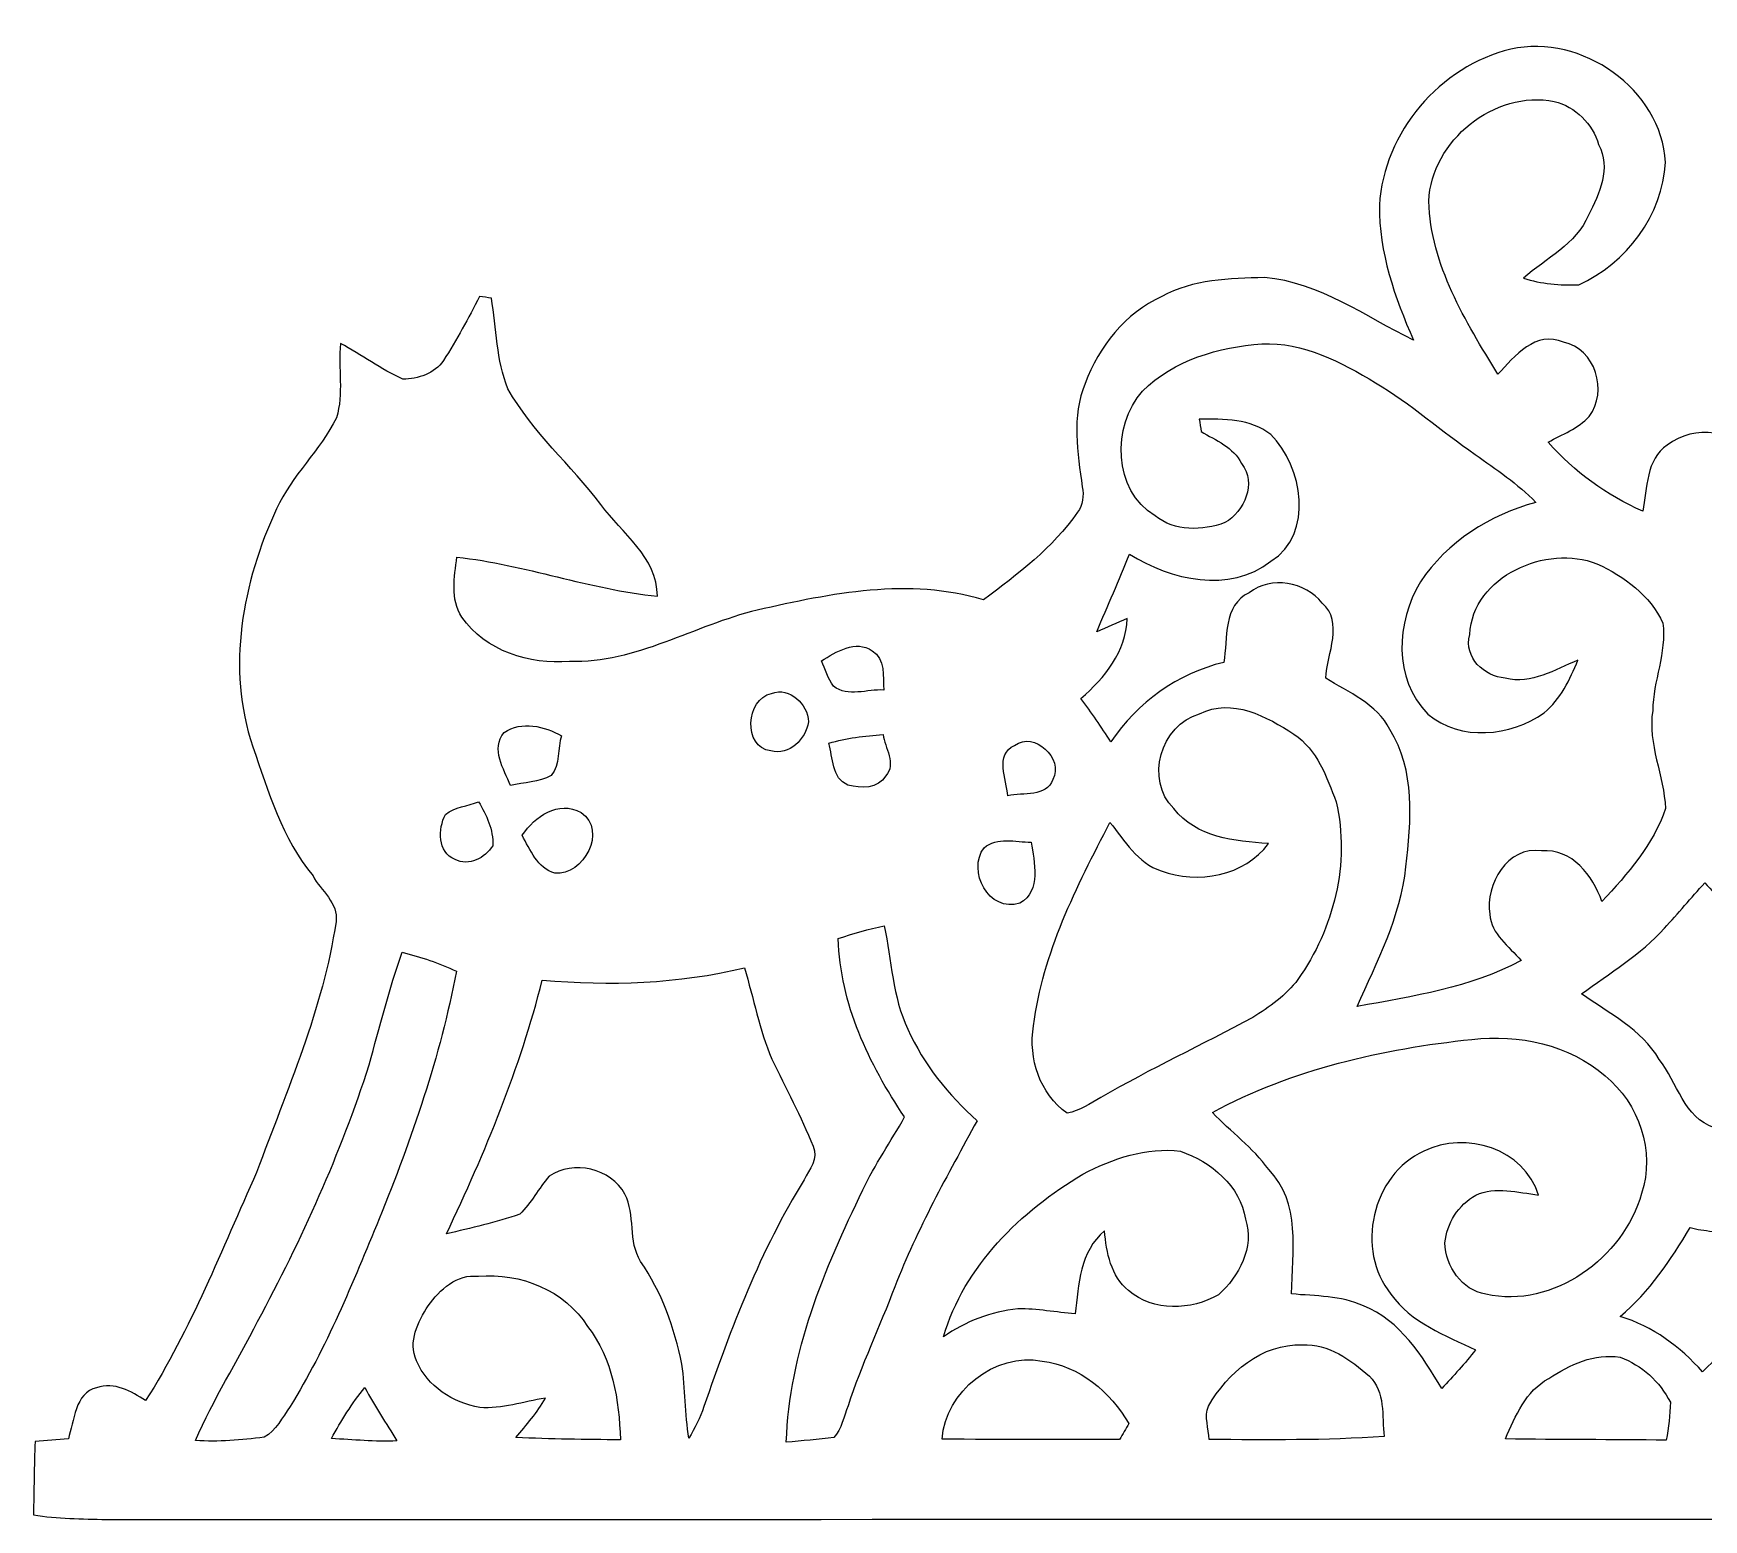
# Model space of a CAD drawing. Header units: centimetres. Extents: x -15.4 to 15.7, y -15.7 to 15.7.
# Drawn here: x -15.35 to 0.17, y 1.92 to 15.73 of the extents above; entities that cross this region are included whole.
import ezdxf

# ---------------------------------------------------------------- set-up
doc = ezdxf.new("R2010")
doc.units = ezdxf.units.CM
doc.header["$MEASUREMENT"] = 0
doc.layers.add('Camada 1', color=7, linetype='Continuous')

msp = doc.modelspace()

# ---------------------------------------------------------------- linework, layer by layer
at = {"layer": 'Camada 1', "color": 8}
for points, knots in [([(-1.62489, 15.58008), (-0.96732, 15.72648), (-0.22648, 15.21037), (-0.18874, 14.52739), (-0.18874, 14.52739), (-0.21343, 14.04338), (-0.55386, 13.58512), (-0.99448, 13.39144), (-0.99448, 13.39144), (-1.16805, 13.38403), (-1.34267, 13.40062), (-1.50848, 13.45247), (-1.50848, 13.45247), (-1.29787, 13.63909), (-1.02235, 13.76433), (-0.90311, 14.03703), (-0.90311, 14.03703), (-0.80469, 14.2367), (-0.69109, 14.47659), (-0.81033, 14.69355), (-0.81033, 14.69355), (-0.8636, 14.89004), (-1.02729, 15.04385), (-1.22167, 15.09501), (-1.22167, 15.09501), (-1.77624, 15.20402), (-2.36361, 14.73059), (-2.3876, 14.16826), (-2.3876, 14.16826), (-2.37031, 13.57312), (-2.04752, 13.05207), (-1.74554, 12.56065), (-1.74554, 12.56065), (-1.59103, 12.7261), (-1.39241, 12.97234), (-1.137, 12.85734), (-1.137, 12.85734), (-0.84032, 12.79983), (-0.71931, 12.39837), (-0.89817, 12.16907), (-0.89817, 12.16907), (-0.99907, 12.05336), (-1.14935, 12.00291), (-1.27952, 11.92847), (-1.27952, 11.92847), (-1.03681, 11.65542), (-0.73519, 11.43458), (-0.4004, 11.28748), (-0.4004, 11.28748), (-0.35842, 11.49985), (-0.37042, 11.76831), (-0.1718, 11.90237), (-0.1718, 11.90237), (0.07796, 12.09604), (0.46884, 12.04277), (0.65687, 11.78807), (0.65687, 11.78807), (0.72672, 11.64555), (0.75142, 11.48538), (0.77893, 11.33016), (0.77893, 11.33016), (1.11689, 11.43353), (1.39912, 11.6593), (1.64077, 11.91048), (1.64077, 11.91048), (1.47708, 12.02478), (1.23402, 12.09957), (1.19909, 12.32993), (1.19909, 12.32993), (1.09291, 12.60792), (1.39241, 12.92648), (1.67322, 12.87886), (1.67322, 12.87886), (1.89442, 12.88133), (1.99425, 12.67707), (2.13501, 12.54901), (2.13501, 12.54901), (2.34562, 12.91943), (2.54635, 13.30043), (2.67511, 13.70788), (2.67511, 13.70788), (2.79576, 14.05255), (2.77389, 14.49564), (2.51213, 14.77116), (2.51213, 14.77116), (2.27894, 14.97118), (1.98191, 15.14052), (1.66299, 15.10453), (1.66299, 15.10453), (1.48484, 15.07419), (1.3208, 14.96624), (1.21567, 14.82055), (1.21567, 14.82055), (1.06327, 14.52421), (1.13418, 14.13933), (1.35431, 13.8945), (1.35431, 13.8945), (1.49049, 13.71282), (1.69968, 13.61616), (1.86584, 13.46835), (1.86584, 13.46835), (1.69369, 13.4112), (1.50707, 13.34064), (1.32644, 13.40485), (1.32644, 13.40485), (1.03329, 13.47893), (0.87242, 13.76786), (0.71684, 13.99893), (0.71684, 13.99893), (0.59655, 14.22294), (0.47942, 14.48682), (0.58067, 14.74223), (0.58067, 14.74223), (0.73766, 15.27457), (1.30634, 15.65063), (1.85808, 15.59736), (1.85808, 15.59736), (2.58233, 15.49647), (3.19793, 14.83254), (3.20534, 14.09241), (3.20534, 14.09241), (3.25508, 13.65462), (3.00037, 13.27079), (2.91571, 12.85522), (2.91571, 12.85522), (3.28965, 13.1191), (3.7017, 13.34664), (4.15572, 13.43378), (4.15572, 13.43378), (4.62809, 13.51103), (5.16502, 13.43237), (5.52132, 13.08805), (5.52132, 13.08805), (5.93654, 12.73633), (6.12951, 12.15178), (5.99722, 11.62156), (5.99722, 11.62156), (5.97711, 11.5189), (5.91538, 11.39966), (5.99334, 11.30582), (5.99334, 11.30582), (6.2237, 10.99785), (6.4964, 10.71069), (6.83189, 10.51595), (6.83189, 10.51595), (6.94408, 10.44575), (7.08095, 10.4902), (7.20055, 10.50819), (7.20055, 10.50819), (7.65457, 10.60203), (8.1213, 10.54135), (8.5732, 10.46304), (8.5732, 10.46304), (9.30628, 10.35579), (9.95715, 9.92223), (10.70398, 9.88272), (10.70398, 9.88272), (10.97562, 9.87637), (11.28077, 9.89012), (11.49985, 10.07322), (11.49985, 10.07322), (11.75208, 10.23126), (11.87732, 10.53677), (11.83181, 10.8264), (11.83181, 10.8264), (11.18835, 10.84756), (10.58686, 10.57169), (9.95821, 10.47926), (9.95821, 10.47926), (9.93246, 10.59639), (9.91164, 10.73044), (10.00442, 10.82569), (10.00442, 10.82569), (10.39954, 11.27936), (10.77454, 11.75067), (11.16577, 12.20823), (11.16577, 12.20823), (11.43705, 12.48763), (11.38343, 12.91096), (11.44517, 13.26621), (11.44517, 13.26621), (11.48433, 13.27291), (11.52384, 13.27891), (11.5637, 13.2849), (11.5637, 13.2849), (11.74644, 12.99633), (11.83887, 12.5543), (12.24209, 12.50773), (12.24209, 12.50773), (12.47105, 12.58535), (12.66613, 12.74339), (12.88485, 12.84711), (12.88485, 12.84711), (12.91872, 12.57018), (12.74692, 12.23539), (12.98222, 12.01279), (12.98222, 12.01279), (13.17448, 11.75314), (13.37486, 11.49491), (13.50927, 11.19858), (13.50927, 11.19858), (13.76327, 10.5925), (13.88216, 9.90847), (13.72552, 9.26112), (13.72552, 9.26112), (13.60558, 8.68327), (13.30995, 8.15904), (12.97517, 7.67962), (12.97517, 7.67962), (12.88344, 7.54662), (12.9286, 7.36494), (12.94941, 7.21854), (12.94941, 7.21854), (13.05383, 6.66468), (13.2715, 6.14221), (13.46694, 5.61622), (13.46694, 5.61622), (13.63698, 5.19959), (13.77597, 4.76991), (13.98693, 4.37127), (13.98693, 4.37127), (14.21835, 3.92677), (14.38839, 3.44876), (14.6618, 3.02719), (14.6618, 3.02719), (14.81596, 3.11891), (15.02727, 3.22121), (15.19555, 3.11256), (15.19555, 3.11256), (15.3162, 2.9845), (15.36982, 2.81517), (15.42133, 2.65148), (15.42133, 2.65148), (15.50952, 2.64901), (15.59419, 2.64936), (15.6852, 2.64583), (15.6852, 2.64583), (15.69297, 2.40524), (15.73953, 2.15935), (15.68873, 1.91982), (15.68873, 1.91982), (5.56719, 1.92511), (-4.55436, 1.92299), (-14.67591, 1.92087), (-14.67591, 1.92087), (-14.90168, 1.92722), (-15.12923, 1.92687), (-15.35289, 1.96356), (-15.35289, 1.96356), (-15.3483, 2.19146), (-15.34513, 2.41864), (-15.33737, 2.64583), (-15.33737, 2.64583), (-15.23435, 2.65571), (-15.13134, 2.66277), (-15.02833, 2.67159), (-15.02833, 2.67159), (-14.97683, 2.82681), (-14.96448, 3.10162), (-14.76728, 3.14396), (-14.76728, 3.14396), (-14.59759, 3.20357), (-14.44554, 3.11115), (-14.31008, 3.02507), (-14.31008, 3.02507), (-13.8871, 3.69111), (-13.60276, 4.42983), (-13.27855, 5.14562), (-13.27855, 5.14562), (-12.9981, 5.91009), (-12.66084, 6.66397), (-12.54125, 7.47571), (-12.54125, 7.47571), (-12.51514, 7.64646), (-12.68412, 7.76358), (-12.75468, 7.89905), (-12.75468, 7.89905), (-13.04184, 8.24512), (-13.16919, 8.68292), (-13.31454, 9.09955), (-13.31454, 9.09955), (-13.56254, 9.8298), (-13.40979, 10.62708), (-13.09405, 11.3097), (-13.09405, 11.3097), (-12.95047, 11.62015), (-12.688, 11.85227), (-12.53666, 12.15637), (-12.53666, 12.15637), (-12.46963, 12.37968), (-12.52149, 12.61674), (-12.49962, 12.8464), (-12.49962, 12.8464), (-12.30418, 12.73951), (-12.12321, 12.60581), (-11.92001, 12.51408), (-11.92001, 12.51408), (-11.78137, 12.51655), (-11.6212, 12.56453), (-11.54289, 12.688), (-11.54289, 12.688), (-11.41977, 12.87921), (-11.31005, 13.07888), (-11.20881, 13.28243), (-11.20881, 13.28243), (-11.17177, 13.2775), (-11.13472, 13.27256), (-11.09804, 13.26691), (-11.09804, 13.26691), (-11.04794, 12.98751), (-11.05288, 12.69118), (-10.94422, 12.42554), (-10.94422, 12.42554), (-10.71668, 12.02161), (-10.35861, 11.71716), (-10.08133, 11.34992), (-10.08133, 11.34992), (-9.88166, 11.08287), (-9.55992, 10.86414), (-9.55428, 10.49725), (-9.55428, 10.49725), (-10.1861, 10.56181), (-10.78689, 10.79147), (-11.41871, 10.86132), (-11.41871, 10.86132), (-11.43988, 10.67576), (-11.4815, 10.47115), (-11.3725, 10.30393), (-11.3725, 10.30393), (-11.15342, 9.98749), (-10.74385, 9.86155), (-10.37202, 9.89154), (-10.37202, 9.89154), (-9.75113, 9.87178), (-9.2142, 10.22914), (-8.62683, 10.36814), (-8.62683, 10.36814), (-7.94314, 10.52442), (-7.21325, 10.67435), (-6.52462, 10.46304), (-6.52462, 10.46304), (-6.20854, 10.70398), (-5.88045, 10.9474), (-5.65115, 11.27795), (-5.65115, 11.27795), (-5.59894, 11.34498), (-5.59259, 11.43212), (-5.6074, 11.51325), (-5.6074, 11.51325), (-5.65256, 11.82793), (-5.70724, 12.16977), (-5.58059, 12.47387), (-5.58059, 12.47387), (-5.45359, 12.81818), (-5.20629, 13.12686), (-4.86939, 13.28349), (-4.86939, 13.28349), (-4.57976, 13.44189), (-4.23686, 13.45106), (-3.91548, 13.45847), (-3.91548, 13.45847), (-3.39866, 13.41437), (-2.97956, 13.09405), (-2.52906, 12.87674), (-2.52906, 12.87674), (-2.7051, 13.27291), (-2.85115, 13.69095), (-2.84656, 14.13051), (-2.84656, 14.13051), (-2.80811, 14.80996), (-2.28388, 15.42097), (-1.62489, 15.58008)], [0, 0, 0, 0, 0.0106383, 0.0106383, 0.0106383, 0.0106383, 0.0212766, 0.0212766, 0.0212766, 0.0212766, 0.03191489, 0.03191489, 0.03191489, 0.03191489, 0.04255319, 0.04255319, 0.04255319, 0.04255319, 0.05319149, 0.05319149, 0.05319149, 0.05319149, 0.06382979, 0.06382979, 0.06382979, 0.06382979, 0.07446809, 0.07446809, 0.07446809, 0.07446809, 0.08510638, 0.08510638, 0.08510638, 0.08510638, 0.09574468, 0.09574468, 0.09574468, 0.09574468, 0.10638298, 0.10638298, 0.10638298, 0.10638298, 0.11702128, 0.11702128, 0.11702128, 0.11702128, 0.12765957, 0.12765957, 0.12765957, 0.12765957, 0.13829787, 0.13829787, 0.13829787, 0.13829787, 0.14893617, 0.14893617, 0.14893617, 0.14893617, 0.15957447, 0.15957447, 0.15957447, 0.15957447, 0.17021277, 0.17021277, 0.17021277, 0.17021277, 0.18085106, 0.18085106, 0.18085106, 0.18085106, 0.19148936, 0.19148936, 0.19148936, 0.19148936, 0.20212766, 0.20212766, 0.20212766, 0.20212766, 0.21276596, 0.21276596, 0.21276596, 0.21276596, 0.22340426, 0.22340426, 0.22340426, 0.22340426, 0.23404255, 0.23404255, 0.23404255, 0.23404255, 0.24468085, 0.24468085, 0.24468085, 0.24468085, 0.25531915, 0.25531915, 0.25531915, 0.25531915, 0.26595745, 0.26595745, 0.26595745, 0.26595745, 0.27659574, 0.27659574, 0.27659574, 0.27659574, 0.28723404, 0.28723404, 0.28723404, 0.28723404, 0.29787234, 0.29787234, 0.29787234, 0.29787234, 0.30851064, 0.30851064, 0.30851064, 0.30851064, 0.31914894, 0.31914894, 0.31914894, 0.31914894, 0.32978723, 0.32978723, 0.32978723, 0.32978723, 0.34042553, 0.34042553, 0.34042553, 0.34042553, 0.35106383, 0.35106383, 0.35106383, 0.35106383, 0.36170213, 0.36170213, 0.36170213, 0.36170213, 0.37234043, 0.37234043, 0.37234043, 0.37234043, 0.38297872, 0.38297872, 0.38297872, 0.38297872, 0.39361702, 0.39361702, 0.39361702, 0.39361702, 0.40425532, 0.40425532, 0.40425532, 0.40425532, 0.41489362, 0.41489362, 0.41489362, 0.41489362, 0.42553191, 0.42553191, 0.42553191, 0.42553191, 0.43617021, 0.43617021, 0.43617021, 0.43617021, 0.44680851, 0.44680851, 0.44680851, 0.44680851, 0.45744681, 0.45744681, 0.45744681, 0.45744681, 0.46808511, 0.46808511, 0.46808511, 0.46808511, 0.4787234, 0.4787234, 0.4787234, 0.4787234, 0.4893617, 0.4893617, 0.4893617, 0.4893617, 0.5, 0.5, 0.5, 0.5, 0.5106383, 0.5106383, 0.5106383, 0.5106383, 0.5212766, 0.5212766, 0.5212766, 0.5212766, 0.53191489, 0.53191489, 0.53191489, 0.53191489, 0.54255319, 0.54255319, 0.54255319, 0.54255319, 0.55319149, 0.55319149, 0.55319149, 0.55319149, 0.56382979, 0.56382979, 0.56382979, 0.56382979, 0.57446809, 0.57446809, 0.57446809, 0.57446809, 0.58510638, 0.58510638, 0.58510638, 0.58510638, 0.59574468, 0.59574468, 0.59574468, 0.59574468, 0.60638298, 0.60638298, 0.60638298, 0.60638298, 0.61702128, 0.61702128, 0.61702128, 0.61702128, 0.62765957, 0.62765957, 0.62765957, 0.62765957, 0.63829787, 0.63829787, 0.63829787, 0.63829787, 0.64893617, 0.64893617, 0.64893617, 0.64893617, 0.65957447, 0.65957447, 0.65957447, 0.65957447, 0.67021277, 0.67021277, 0.67021277, 0.67021277, 0.68085106, 0.68085106, 0.68085106, 0.68085106, 0.69148936, 0.69148936, 0.69148936, 0.69148936, 0.70212766, 0.70212766, 0.70212766, 0.70212766, 0.71276596, 0.71276596, 0.71276596, 0.71276596, 0.72340426, 0.72340426, 0.72340426, 0.72340426, 0.73404255, 0.73404255, 0.73404255, 0.73404255, 0.74468085, 0.74468085, 0.74468085, 0.74468085, 0.75531915, 0.75531915, 0.75531915, 0.75531915, 0.76595745, 0.76595745, 0.76595745, 0.76595745, 0.77659574, 0.77659574, 0.77659574, 0.77659574, 0.78723404, 0.78723404, 0.78723404, 0.78723404, 0.79787234, 0.79787234, 0.79787234, 0.79787234, 0.80851064, 0.80851064, 0.80851064, 0.80851064, 0.81914894, 0.81914894, 0.81914894, 0.81914894, 0.82978723, 0.82978723, 0.82978723, 0.82978723, 0.84042553, 0.84042553, 0.84042553, 0.84042553, 0.85106383, 0.85106383, 0.85106383, 0.85106383, 0.86170213, 0.86170213, 0.86170213, 0.86170213, 0.87234043, 0.87234043, 0.87234043, 0.87234043, 0.88297872, 0.88297872, 0.88297872, 0.88297872, 0.89361702, 0.89361702, 0.89361702, 0.89361702, 0.90425532, 0.90425532, 0.90425532, 0.90425532, 0.91489362, 0.91489362, 0.91489362, 0.91489362, 0.92553191, 0.92553191, 0.92553191, 0.92553191, 0.93617021, 0.93617021, 0.93617021, 0.93617021, 0.94680851, 0.94680851, 0.94680851, 0.94680851, 0.95744681, 0.95744681, 0.95744681, 0.95744681, 0.96808511, 0.96808511, 0.96808511, 0.96808511, 0.9787234, 0.9787234, 0.9787234, 0.9787234, 1, 1, 1, 1]), ([(-5.04896, 12.40402), (-5.33082, 12.07699), (-5.32694, 11.48186), (-4.93077, 11.24514), (-4.93077, 11.24514), (-4.7498, 11.09768), (-4.49121, 11.10474), (-4.28166, 11.18129), (-4.28166, 11.18129), (-4.10386, 11.28677), (-3.9818, 11.54712), (-4.12785, 11.72951), (-4.12785, 11.72951), (-4.20017, 11.88332), (-4.3688, 11.94435), (-4.50321, 12.02902), (-4.50321, 12.02902), (-4.50744, 12.05724), (-4.51591, 12.11368), (-4.52014, 12.1419), (-4.52014, 12.1419), (-4.29331, 12.14649), (-4.04248, 12.1472), (-3.85551, 12.00009), (-3.85551, 12.00009), (-3.55459, 11.70093), (-3.45369, 11.07722), (-3.8541, 10.82216), (-3.8541, 10.82216), (-4.24356, 10.52124), (-4.78367, 10.64789), (-5.16784, 10.88954), (-5.16784, 10.88954), (-5.26415, 10.64719), (-5.37139, 10.40906), (-5.47335, 10.16847), (-5.47335, 10.16847), (-5.3781, 10.20727), (-5.28496, 10.24996), (-5.19042, 10.28982), (-5.19042, 10.28982), (-5.19994, 9.98432), (-5.39856, 9.73984), (-5.6194, 9.54864), (-5.6194, 9.54864), (-5.52274, 9.4174), (-5.43137, 9.28229), (-5.34211, 9.14576), (-5.34211, 9.14576), (-5.09305, 9.51018), (-4.72369, 9.78112), (-4.29189, 9.88342), (-4.29189, 9.88342), (-4.25591, 10.10285), (-4.30248, 10.41576), (-4.05624, 10.53006), (-4.05624, 10.53006), (-3.85127, 10.69269), (-3.53554, 10.63166), (-3.37714, 10.43446), (-3.37714, 10.43446), (-3.17817, 10.25737), (-3.33022, 9.96703), (-3.34504, 9.73667), (-3.34504, 9.73667), (-3.13196, 9.60332), (-2.86879, 9.49854), (-2.7499, 9.26077), (-2.7499, 9.26077), (-2.51072, 8.88259), (-2.55199, 8.4074), (-2.60032, 7.98442), (-2.60032, 7.98442), (-2.6476, 7.51946), (-2.8702, 7.106), (-3.05329, 6.68549), (-3.05329, 6.68549), (-2.53436, 6.78356), (-2.00131, 6.85729), (-1.5307, 7.11482), (-1.5307, 7.11482), (-1.64289, 7.24535), (-1.80693, 7.35683), (-1.82174, 7.54345), (-1.82174, 7.54345), (-1.86443, 7.81861), (-1.65806, 8.18162), (-1.34056, 8.13117), (-1.34056, 8.13117), (-1.05516, 8.15763), (-0.86501, 7.90046), (-0.77858, 7.66304), (-0.77858, 7.66304), (-0.54046, 7.91704), (-0.30162, 8.19079), (-0.18838, 8.52523), (-0.18838, 8.52523), (-0.20214, 8.83214), (-0.35525, 9.12319), (-0.30762, 9.43504), (-0.30762, 9.43504), (-0.30445, 9.7095), (-0.17709, 9.97409), (-0.21202, 10.24855), (-0.21202, 10.24855), (-0.3302, 10.50325), (-0.57326, 10.68599), (-0.82515, 10.79888), (-0.82515, 10.79888), (-1.29187, 10.9862), (-1.97873, 10.68493), (-2.00801, 10.14201), (-2.00801, 10.14201), (-2.0634, 9.92364), (-1.87466, 9.75607), (-1.67781, 9.73631), (-1.67781, 9.73631), (-1.43192, 9.67564), (-1.21779, 9.81534), (-1.00259, 9.90388), (-1.00259, 9.90388), (-1.07703, 9.72502), (-1.16276, 9.53911), (-1.31657, 9.41458), (-1.31657, 9.41458), (-1.62913, 9.19762), (-2.09162, 9.14506), (-2.39642, 9.40329), (-2.39642, 9.40329), (-2.71886, 9.73102), (-2.6924, 10.25666), (-2.46556, 10.63096), (-2.46556, 10.63096), (-2.21721, 11.00384), (-1.82139, 11.25255), (-1.39382, 11.37003), (-1.39382, 11.37003), (-1.56034, 11.54324), (-1.76354, 11.67518), (-1.95686, 11.81558), (-1.95686, 11.81558), (-2.27048, 12.03078), (-2.55411, 12.28795), (-2.88255, 12.48128), (-2.88255, 12.48128), (-3.20322, 12.67319), (-3.55353, 12.85981), (-3.93876, 12.84252), (-3.93876, 12.84252), (-4.33987, 12.81253), (-4.7558, 12.69294), (-5.04896, 12.40402)], [0, 0, 0, 0, 0.02564103, 0.02564103, 0.02564103, 0.02564103, 0.05128205, 0.05128205, 0.05128205, 0.05128205, 0.07692308, 0.07692308, 0.07692308, 0.07692308, 0.1025641, 0.1025641, 0.1025641, 0.1025641, 0.12820513, 0.12820513, 0.12820513, 0.12820513, 0.15384615, 0.15384615, 0.15384615, 0.15384615, 0.17948718, 0.17948718, 0.17948718, 0.17948718, 0.20512821, 0.20512821, 0.20512821, 0.20512821, 0.23076923, 0.23076923, 0.23076923, 0.23076923, 0.25641026, 0.25641026, 0.25641026, 0.25641026, 0.28205128, 0.28205128, 0.28205128, 0.28205128, 0.30769231, 0.30769231, 0.30769231, 0.30769231, 0.33333333, 0.33333333, 0.33333333, 0.33333333, 0.35897436, 0.35897436, 0.35897436, 0.35897436, 0.38461538, 0.38461538, 0.38461538, 0.38461538, 0.41025641, 0.41025641, 0.41025641, 0.41025641, 0.43589744, 0.43589744, 0.43589744, 0.43589744, 0.46153846, 0.46153846, 0.46153846, 0.46153846, 0.48717949, 0.48717949, 0.48717949, 0.48717949, 0.51282051, 0.51282051, 0.51282051, 0.51282051, 0.53846154, 0.53846154, 0.53846154, 0.53846154, 0.56410256, 0.56410256, 0.56410256, 0.56410256, 0.58974359, 0.58974359, 0.58974359, 0.58974359, 0.61538462, 0.61538462, 0.61538462, 0.61538462, 0.64102564, 0.64102564, 0.64102564, 0.64102564, 0.66666667, 0.66666667, 0.66666667, 0.66666667, 0.69230769, 0.69230769, 0.69230769, 0.69230769, 0.71794872, 0.71794872, 0.71794872, 0.71794872, 0.74358974, 0.74358974, 0.74358974, 0.74358974, 0.76923077, 0.76923077, 0.76923077, 0.76923077, 0.79487179, 0.79487179, 0.79487179, 0.79487179, 0.82051282, 0.82051282, 0.82051282, 0.82051282, 0.84615385, 0.84615385, 0.84615385, 0.84615385, 0.87179487, 0.87179487, 0.87179487, 0.87179487, 0.8974359, 0.8974359, 0.8974359, 0.8974359, 0.92307692, 0.92307692, 0.92307692, 0.92307692, 0.94871795, 0.94871795, 0.94871795, 0.94871795, 1, 1, 1, 1]), ([(-8.03134, 9.89789), (-7.99677, 9.81851), (-7.97242, 9.73208), (-7.91915, 9.66258), (-7.91915, 9.66258), (-7.78722, 9.55569), (-7.60236, 9.63648), (-7.45243, 9.62625), (-7.45243, 9.62625), (-7.45737, 9.75148), (-7.43726, 9.91305), (-7.55967, 9.99172), (-7.55967, 9.99172), (-7.71172, 10.09615), (-7.89693, 9.98008), (-8.03134, 9.89789)], [0, 0, 0, 0, 0.2, 0.2, 0.2, 0.2, 0.4, 0.4, 0.4, 0.4, 0.6, 0.6, 0.6, 0.6, 1, 1, 1, 1]), ([(-8.49418, 9.5952), (-8.73548, 9.54193), (-8.7637, 9.09496), (-8.50194, 9.06145), (-8.50194, 9.06145), (-8.32838, 9.01559), (-8.17668, 9.1701), (-8.15234, 9.33132), (-8.15234, 9.33132), (-8.15622, 9.49678), (-8.32591, 9.65764), (-8.49418, 9.5952)], [0, 0, 0, 0, 0.25, 0.25, 0.25, 0.25, 0.5, 0.5, 0.5, 0.5, 1, 1, 1, 1]), ([(-4.51697, 9.40611), (-4.88033, 9.30134), (-5.02567, 8.79228), (-4.75791, 8.52452), (-4.75791, 8.52452), (-4.54554, 8.25676), (-4.19312, 8.22184), (-3.87844, 8.19997), (-3.87844, 8.19997), (-4.0954, 7.89869), (-4.53849, 7.82179), (-4.87433, 7.94597), (-4.87433, 7.94597), (-5.0927, 8.01793), (-5.21476, 8.22678), (-5.34987, 8.39646), (-5.34987, 8.39646), (-5.66173, 7.79992), (-5.97464, 7.18291), (-6.06107, 6.50699), (-6.06107, 6.50699), (-6.1087, 6.20219), (-6.00428, 5.87622), (-5.74816, 5.69454), (-5.74816, 5.69454), (-5.6328, 5.71641), (-5.53473, 5.78485), (-5.43348, 5.84024), (-5.43348, 5.84024), (-4.97487, 6.1094), (-4.49121, 6.3313), (-4.02414, 6.5846), (-4.02414, 6.5846), (-3.86821, 6.6809), (-3.71369, 6.78956), (-3.60327, 6.93808), (-3.60327, 6.93808), (-3.27025, 7.40974), (-3.11679, 8.01723), (-3.24838, 8.58696), (-3.24838, 8.58696), (-3.3341, 8.81627), (-3.42477, 9.07485), (-3.64137, 9.21491), (-3.64137, 9.21491), (-3.89149, 9.38071), (-4.21605, 9.5571), (-4.51697, 9.40611)], [0, 0, 0, 0, 0.07692308, 0.07692308, 0.07692308, 0.07692308, 0.15384615, 0.15384615, 0.15384615, 0.15384615, 0.23076923, 0.23076923, 0.23076923, 0.23076923, 0.30769231, 0.30769231, 0.30769231, 0.30769231, 0.38461538, 0.38461538, 0.38461538, 0.38461538, 0.46153846, 0.46153846, 0.46153846, 0.46153846, 0.53846154, 0.53846154, 0.53846154, 0.53846154, 0.61538462, 0.61538462, 0.61538462, 0.61538462, 0.69230769, 0.69230769, 0.69230769, 0.69230769, 0.76923077, 0.76923077, 0.76923077, 0.76923077, 0.84615385, 0.84615385, 0.84615385, 0.84615385, 1, 1, 1, 1]), ([(-10.97774, 9.23149), (-11.10721, 9.08226), (-10.98127, 8.88824), (-10.91988, 8.74077), (-10.91988, 8.74077), (-10.79429, 8.7697), (-10.65636, 8.76759), (-10.54312, 8.83355), (-10.54312, 8.83355), (-10.4528, 8.9281), (-10.48738, 9.08897), (-10.4454, 9.19974), (-10.4454, 9.19974), (-10.60168, 9.29111), (-10.8204, 9.34226), (-10.97774, 9.23149)], [0, 0, 0, 0, 0.2, 0.2, 0.2, 0.2, 0.4, 0.4, 0.4, 0.4, 0.6, 0.6, 0.6, 0.6, 1, 1, 1, 1]), ([(-7.96255, 9.13165), (-7.92445, 9.00254), (-7.93644, 8.80533), (-7.78439, 8.7436), (-7.78439, 8.7436), (-7.6641, 8.70938), (-7.50535, 8.70902), (-7.43267, 8.82791), (-7.43267, 8.82791), (-7.33249, 8.94115), (-7.44185, 9.08932), (-7.45843, 9.21279), (-7.45843, 9.21279), (-7.62811, 9.19727), (-7.79956, 9.18457), (-7.96255, 9.13165)], [0, 0, 0, 0, 0.2, 0.2, 0.2, 0.2, 0.4, 0.4, 0.4, 0.4, 0.6, 0.6, 0.6, 0.6, 1, 1, 1, 1]), ([(-6.2357, 9.11225), (-6.42302, 9.02511), (-6.31296, 8.79969), (-6.29814, 8.64235), (-6.29814, 8.64235), (-6.15774, 8.67904), (-5.93972, 8.62789), (-5.88116, 8.7951), (-5.88116, 8.7951), (-5.77568, 8.99054), (-6.05472, 9.24948), (-6.2357, 9.11225)], [0, 0, 0, 0, 0.25, 0.25, 0.25, 0.25, 0.5, 0.5, 0.5, 0.5, 1, 1, 1, 1]), ([(-11.52454, 8.4716), (-11.59369, 8.33543), (-11.59863, 8.11883), (-11.43564, 8.0525), (-11.43564, 8.0525), (-11.30617, 7.98336), (-11.15765, 8.06803), (-11.08534, 8.1795), (-11.08534, 8.1795), (-11.07722, 8.32979), (-11.14425, 8.46384), (-11.21657, 8.58908), (-11.21657, 8.58908), (-11.3164, 8.54816), (-11.43635, 8.54004), (-11.52454, 8.4716)], [0, 0, 0, 0, 0.2, 0.2, 0.2, 0.2, 0.4, 0.4, 0.4, 0.4, 0.6, 0.6, 0.6, 0.6, 1, 1, 1, 1]), ([(-10.81158, 8.27722), (-10.73785, 8.1414), (-10.66906, 7.97419), (-10.50784, 7.92374), (-10.50784, 7.92374), (-10.24325, 7.89905), (-10.01607, 8.32167), (-10.26336, 8.48783), (-10.26336, 8.48783), (-10.4775, 8.60637), (-10.69375, 8.45397), (-10.81158, 8.27722)], [0, 0, 0, 0, 0.25, 0.25, 0.25, 0.25, 0.5, 0.5, 0.5, 0.5, 1, 1, 1, 1]), ([(-6.51969, 8.16116), (-6.67985, 7.94561), (-6.4777, 7.55544), (-6.18702, 7.64505), (-6.18702, 7.64505), (-5.98558, 7.76182), (-6.05472, 8.02957), (-6.08295, 8.21267), (-6.08295, 8.21267), (-6.22653, 8.21549), (-6.39833, 8.26311), (-6.51969, 8.16116)], [0, 0, 0, 0, 0.25, 0.25, 0.25, 0.25, 0.5, 0.5, 0.5, 0.5, 1, 1, 1, 1]), ([(-0.19932, 7.41362), (-0.41875, 7.16774), (-0.70661, 6.99805), (-0.96837, 6.80297), (-0.96837, 6.80297), (-0.70979, 6.62234), (-0.41451, 6.47524), (-0.24659, 6.19407), (-0.24659, 6.19407), (-0.07655, 5.9824), (-0.0194, 5.64868), (0.2667, 5.56048), (0.2667, 5.56048), (0.46143, 6.07977), (0.82232, 6.53203), (1.32009, 6.78921), (1.32009, 6.78921), (1.06362, 7.0104), (0.75212, 7.16774), (0.5334, 7.43056), (0.5334, 7.43056), (0.41734, 7.56779), (0.30021, 7.70396), (0.17604, 7.83378), (0.17604, 7.83378), (0.04868, 7.69585), (-0.07056, 7.5505), (-0.19932, 7.41362)], [0, 0, 0, 0, 0.125, 0.125, 0.125, 0.125, 0.25, 0.25, 0.25, 0.25, 0.375, 0.375, 0.375, 0.375, 0.5, 0.5, 0.5, 0.5, 0.625, 0.625, 0.625, 0.625, 0.75, 0.75, 0.75, 0.75, 1, 1, 1, 1]), ([(-7.87541, 7.31696), (-7.85565, 6.71124), (-7.59248, 6.15244), (-7.25805, 5.65997), (-7.25805, 5.65997), (-7.38505, 5.43242), (-7.53674, 5.21899), (-7.6454, 4.98193), (-7.6454, 4.98193), (-8.00559, 4.2478), (-8.32979, 3.46604), (-8.3573, 2.63842), (-8.3573, 2.63842), (-8.20949, 2.65148), (-8.06203, 2.66418), (-7.91457, 2.68146), (-7.91457, 2.68146), (-7.84295, 2.76472), (-7.8232, 2.87761), (-7.78369, 2.97674), (-7.78369, 2.97674), (-7.66057, 3.35386), (-7.49053, 3.71299), (-7.34871, 4.08305), (-7.34871, 4.08305), (-7.14163, 4.61927), (-6.8587, 5.12127), (-6.58495, 5.62539), (-6.58495, 5.62539), (-6.85235, 5.86246), (-7.0806, 6.1475), (-7.22806, 6.47488), (-7.22806, 6.47488), (-7.37305, 6.77545), (-7.37623, 7.11553), (-7.44749, 7.4362), (-7.44749, 7.4362), (-7.59248, 7.40516), (-7.73465, 7.36388), (-7.87541, 7.31696)], [0, 0, 0, 0, 0.09090909, 0.09090909, 0.09090909, 0.09090909, 0.18181818, 0.18181818, 0.18181818, 0.18181818, 0.27272727, 0.27272727, 0.27272727, 0.27272727, 0.36363636, 0.36363636, 0.36363636, 0.36363636, 0.45454545, 0.45454545, 0.45454545, 0.45454545, 0.54545455, 0.54545455, 0.54545455, 0.54545455, 0.63636364, 0.63636364, 0.63636364, 0.63636364, 0.72727273, 0.72727273, 0.72727273, 0.72727273, 0.81818182, 0.81818182, 0.81818182, 0.81818182, 1, 1, 1, 1]), ([(-11.92671, 7.19032), (-12.04807, 6.84812), (-12.13661, 6.4957), (-12.23257, 6.14574), (-12.23257, 6.14574), (-12.49927, 5.31918), (-12.85663, 4.52367), (-13.27044, 3.76061), (-13.27044, 3.76061), (-13.45494, 3.38808), (-13.68354, 3.03742), (-13.84688, 2.6543), (-13.84688, 2.6543), (-13.63415, 2.63842), (-13.42072, 2.6603), (-13.20976, 2.68464), (-13.20976, 2.68464), (-13.09546, 2.74355), (-13.04184, 2.87091), (-12.96846, 2.96898), (-12.96846, 2.96898), (-12.62803, 3.51755), (-12.38673, 4.11903), (-12.13943, 4.71346), (-12.13943, 4.71346), (-11.83922, 5.45853), (-11.57182, 6.22265), (-11.42259, 7.01357), (-11.42259, 7.01357), (-11.58205, 7.09436), (-11.75491, 7.14304), (-11.92671, 7.19032)], [0, 0, 0, 0, 0.11111111, 0.11111111, 0.11111111, 0.11111111, 0.22222222, 0.22222222, 0.22222222, 0.22222222, 0.33333333, 0.33333333, 0.33333333, 0.33333333, 0.44444444, 0.44444444, 0.44444444, 0.44444444, 0.55555556, 0.55555556, 0.55555556, 0.55555556, 0.66666667, 0.66666667, 0.66666667, 0.66666667, 0.77777778, 0.77777778, 0.77777778, 0.77777778, 1, 1, 1, 1]), ([(-10.62496, 6.93138), (-10.83098, 6.11364), (-11.15519, 5.33365), (-11.51537, 4.57306), (-11.51537, 4.57306), (-11.28712, 4.63056), (-11.0557, 4.67924), (-10.83345, 4.7565), (-10.83345, 4.7565), (-10.7248, 4.85916), (-10.66024, 4.99992), (-10.55934, 5.10928), (-10.55934, 5.10928), (-10.33674, 5.26591), (-9.98679, 5.1816), (-9.85696, 4.94312), (-9.85696, 4.94312), (-9.75713, 4.74909), (-9.82768, 4.50638), (-9.71232, 4.31729), (-9.71232, 4.31729), (-9.51265, 4.03331), (-9.39765, 3.70064), (-9.32709, 3.36338), (-9.32709, 3.36338), (-9.29569, 3.13478), (-9.29993, 2.90266), (-9.26183, 2.67476), (-9.26183, 2.67476), (-9.20679, 2.76895), (-9.15811, 2.86702), (-9.12248, 2.97004), (-9.12248, 2.97004), (-8.87377, 3.69641), (-8.59684, 4.42066), (-8.1922, 5.07647), (-8.1922, 5.07647), (-8.14211, 5.17066), (-8.05639, 5.27614), (-8.1093, 5.38762), (-8.1093, 5.38762), (-8.21972, 5.66526), (-8.36224, 5.92878), (-8.49136, 6.19795), (-8.49136, 6.19795), (-8.60672, 6.4703), (-8.66281, 6.76275), (-8.74501, 7.04568), (-8.74501, 7.04568), (-9.3606, 6.89857), (-9.99596, 6.87564), (-10.62496, 6.93138)], [0, 0, 0, 0, 0.07142857, 0.07142857, 0.07142857, 0.07142857, 0.14285714, 0.14285714, 0.14285714, 0.14285714, 0.21428571, 0.21428571, 0.21428571, 0.21428571, 0.28571429, 0.28571429, 0.28571429, 0.28571429, 0.35714286, 0.35714286, 0.35714286, 0.35714286, 0.42857143, 0.42857143, 0.42857143, 0.42857143, 0.5, 0.5, 0.5, 0.5, 0.57142857, 0.57142857, 0.57142857, 0.57142857, 0.64285714, 0.64285714, 0.64285714, 0.64285714, 0.71428571, 0.71428571, 0.71428571, 0.71428571, 0.78571429, 0.78571429, 0.78571429, 0.78571429, 0.85714286, 0.85714286, 0.85714286, 0.85714286, 1, 1, 1, 1]), ([(-1.98684, 6.38069), (-2.82046, 6.29391), (-3.65619, 6.1027), (-4.39843, 5.7023), (-4.39843, 5.7023), (-4.2291, 5.52097), (-4.02237, 5.37633), (-3.87526, 5.17349), (-3.87526, 5.17349), (-3.57611, 4.86904), (-3.65231, 4.40619), (-3.6636, 4.01637), (-3.6636, 4.01637), (-3.43923, 3.9945), (-3.20393, 4.00367), (-2.99508, 3.90419), (-2.99508, 3.90419), (-2.65218, 3.77155), (-2.44898, 3.43747), (-2.26695, 3.1369), (-2.26695, 3.1369), (-2.15971, 3.25437), (-2.0507, 3.37009), (-1.95298, 3.49567), (-1.95298, 3.49567), (-2.23379, 3.63114), (-2.55376, 3.75003), (-2.74002, 4.01532), (-2.74002, 4.01532), (-3.07199, 4.42101), (-2.91924, 5.12833), (-2.4324, 5.34176), (-2.4324, 5.34176), (-2.04752, 5.5372), (-1.50001, 5.36399), (-1.36701, 4.93501), (-1.36701, 4.93501), (-1.55787, 4.95864), (-1.76883, 5.01791), (-1.95227, 4.93395), (-1.95227, 4.93395), (-2.10961, 4.84364), (-2.22356, 4.67219), (-2.23767, 4.49016), (-2.23767, 4.49016), (-2.23167, 4.27179), (-2.08209, 4.05236), (-1.85843, 4.01355), (-1.85843, 4.01355), (-1.22767, 3.87385), (-0.58173, 4.35222), (-0.41028, 4.94947), (-0.41028, 4.94947), (-0.28081, 5.34), (-0.43603, 5.78661), (-0.74895, 6.04238), (-0.74895, 6.04238), (-1.08373, 6.33412), (-1.55399, 6.43149), (-1.98684, 6.38069)], [0, 0, 0, 0, 0.0625, 0.0625, 0.0625, 0.0625, 0.125, 0.125, 0.125, 0.125, 0.1875, 0.1875, 0.1875, 0.1875, 0.25, 0.25, 0.25, 0.25, 0.3125, 0.3125, 0.3125, 0.3125, 0.375, 0.375, 0.375, 0.375, 0.4375, 0.4375, 0.4375, 0.4375, 0.5, 0.5, 0.5, 0.5, 0.5625, 0.5625, 0.5625, 0.5625, 0.625, 0.625, 0.625, 0.625, 0.6875, 0.6875, 0.6875, 0.6875, 0.75, 0.75, 0.75, 0.75, 0.8125, 0.8125, 0.8125, 0.8125, 0.875, 0.875, 0.875, 0.875, 1, 1, 1, 1]), ([(-5.60317, 5.12833), (-6.18102, 4.78437), (-6.70207, 4.27814), (-6.89751, 3.61774), (-6.89751, 3.61774), (-6.6929, 3.76026), (-6.45372, 3.85269), (-6.20501, 3.87703), (-6.20501, 3.87703), (-6.02685, 3.8802), (-5.85047, 3.84528), (-5.67302, 3.83046), (-5.67302, 3.83046), (-5.64162, 4.10598), (-5.63033, 4.41078), (-5.40032, 4.60163), (-5.40032, 4.60163), (-5.38409, 4.40267), (-5.34106, 4.18077), (-5.17807, 4.04742), (-5.17807, 4.04742), (-4.94806, 3.84881), (-4.59422, 3.86362), (-4.34128, 4.00791), (-4.34128, 4.00791), (-4.15325, 4.17795), (-4.00332, 4.45135), (-4.09081, 4.71029), (-4.09081, 4.71029), (-4.13491, 5.02038), (-4.41466, 5.24298), (-4.69336, 5.34211), (-4.69336, 5.34211), (-5.01297, 5.38162), (-5.32518, 5.27509), (-5.60317, 5.12833)], [0, 0, 0, 0, 0.1, 0.1, 0.1, 0.1, 0.2, 0.2, 0.2, 0.2, 0.3, 0.3, 0.3, 0.3, 0.4, 0.4, 0.4, 0.4, 0.5, 0.5, 0.5, 0.5, 0.6, 0.6, 0.6, 0.6, 0.7, 0.7, 0.7, 0.7, 0.8, 0.8, 0.8, 0.8, 1, 1, 1, 1]), ([(0.04092, 4.63268), (-0.14041, 4.3307), (-0.3369, 4.03542), (-0.6096, 3.80718), (-0.6096, 3.80718), (-0.30656, 3.71475), (-0.05186, 3.52672), (0.15663, 3.29177), (0.15663, 3.29177), (0.38453, 3.53201), (0.67451, 3.70311), (0.98778, 3.80647), (0.98778, 3.80647), (0.75353, 3.99591), (0.57397, 4.23862), (0.41346, 4.49086), (0.41346, 4.49086), (0.33726, 4.62033), (0.16581, 4.59246), (0.04092, 4.63268)], [0, 0, 0, 0, 0.16666667, 0.16666667, 0.16666667, 0.16666667, 0.33333333, 0.33333333, 0.33333333, 0.33333333, 0.5, 0.5, 0.5, 0.5, 0.66666667, 0.66666667, 0.66666667, 0.66666667, 1, 1, 1, 1]), ([(-11.68506, 3.90596), (-11.77854, 3.75638), (-11.87485, 3.57505), (-11.7923, 3.39513), (-11.7923, 3.39513), (-11.69564, 3.15419), (-11.45258, 3.00708), (-11.20599, 2.96051), (-11.20599, 2.96051), (-10.9989, 2.94464), (-10.79817, 3.01625), (-10.59568, 3.04906), (-10.59568, 3.04906), (-10.66835, 2.91324), (-10.77383, 2.80106), (-10.87014, 2.68252), (-10.87014, 2.68252), (-10.547, 2.66665), (-10.22315, 2.66312), (-9.8993, 2.661), (-9.8993, 2.661), (-9.91094, 3.03177), (-9.96985, 3.41348), (-10.20445, 3.71369), (-10.20445, 3.71369), (-10.41365, 4.05095), (-10.83028, 4.21534), (-11.21763, 4.18006), (-11.21763, 4.18006), (-11.42012, 4.20476), (-11.57711, 4.05553), (-11.68506, 3.90596)], [0, 0, 0, 0, 0.11111111, 0.11111111, 0.11111111, 0.11111111, 0.22222222, 0.22222222, 0.22222222, 0.22222222, 0.33333333, 0.33333333, 0.33333333, 0.33333333, 0.44444444, 0.44444444, 0.44444444, 0.44444444, 0.55555556, 0.55555556, 0.55555556, 0.55555556, 0.66666667, 0.66666667, 0.66666667, 0.66666667, 0.77777778, 0.77777778, 0.77777778, 0.77777778, 1, 1, 1, 1]), ([(-6.9095, 2.66771), (-6.35988, 2.661), (-5.81025, 2.66277), (-5.26062, 2.66524), (-5.26062, 2.66524), (-5.23205, 2.71392), (-5.20312, 2.76296), (-5.17419, 2.81129), (-5.17419, 2.81129), (-5.34564, 3.10586), (-5.63351, 3.34857), (-5.97994, 3.39302), (-5.97994, 3.39302), (-6.41879, 3.47416), (-6.87881, 3.11185), (-6.9095, 2.66771)], [0, 0, 0, 0, 0.2, 0.2, 0.2, 0.2, 0.4, 0.4, 0.4, 0.4, 0.6, 0.6, 0.6, 0.6, 1, 1, 1, 1]), ([(-4.43547, 2.97392), (-4.47604, 2.87655), (-4.43159, 2.76507), (-4.42912, 2.66312), (-4.42912, 2.66312), (-3.88726, 2.66171), (-3.34469, 2.65289), (-2.80388, 2.69205), (-2.80388, 2.69205), (-2.82187, 2.88114), (-2.79118, 3.10727), (-2.94005, 3.25155), (-2.94005, 3.25155), (-3.10974, 3.4036), (-3.32176, 3.55424), (-3.56129, 3.54259), (-3.56129, 3.54259), (-3.93912, 3.55917), (-4.25662, 3.28189), (-4.43547, 2.97392)], [0, 0, 0, 0, 0.16666667, 0.16666667, 0.16666667, 0.16666667, 0.33333333, 0.33333333, 0.33333333, 0.33333333, 0.5, 0.5, 0.5, 0.5, 0.66666667, 0.66666667, 0.66666667, 0.66666667, 1, 1, 1, 1]), ([(-1.27212, 3.23074), (-1.48802, 3.11644), (-1.58432, 2.88114), (-1.6764, 2.66982), (-1.6764, 2.66982), (-1.17828, 2.66171), (-0.68016, 2.66418), (-0.18168, 2.65783), (-0.18168, 2.65783), (-0.1584, 2.77389), (-0.1457, 2.89278), (-0.14287, 3.01096), (-0.14287, 3.01096), (-0.24236, 3.19934), (-0.40922, 3.35633), (-0.61066, 3.42794), (-0.61066, 3.42794), (-0.84914, 3.46781), (-1.0795, 3.35915), (-1.27212, 3.23074)], [0, 0, 0, 0, 0.16666667, 0.16666667, 0.16666667, 0.16666667, 0.33333333, 0.33333333, 0.33333333, 0.33333333, 0.5, 0.5, 0.5, 0.5, 0.66666667, 0.66666667, 0.66666667, 0.66666667, 1, 1, 1, 1]), ([(-12.58393, 2.67229), (-12.38144, 2.66277), (-12.17859, 2.6416), (-11.97575, 2.65042), (-11.97575, 2.65042), (-12.07382, 2.81622), (-12.18424, 2.97427), (-12.27243, 3.14572), (-12.27243, 3.14572), (-12.39449, 3.00108), (-12.49257, 2.83774), (-12.58393, 2.67229)], [0, 0, 0, 0, 0.25, 0.25, 0.25, 0.25, 0.5, 0.5, 0.5, 0.5, 1, 1, 1, 1])]:
    msp.add_open_spline(points, degree=3, knots=knots, dxfattribs=at)

doc.saveas('drawing.dxf')
